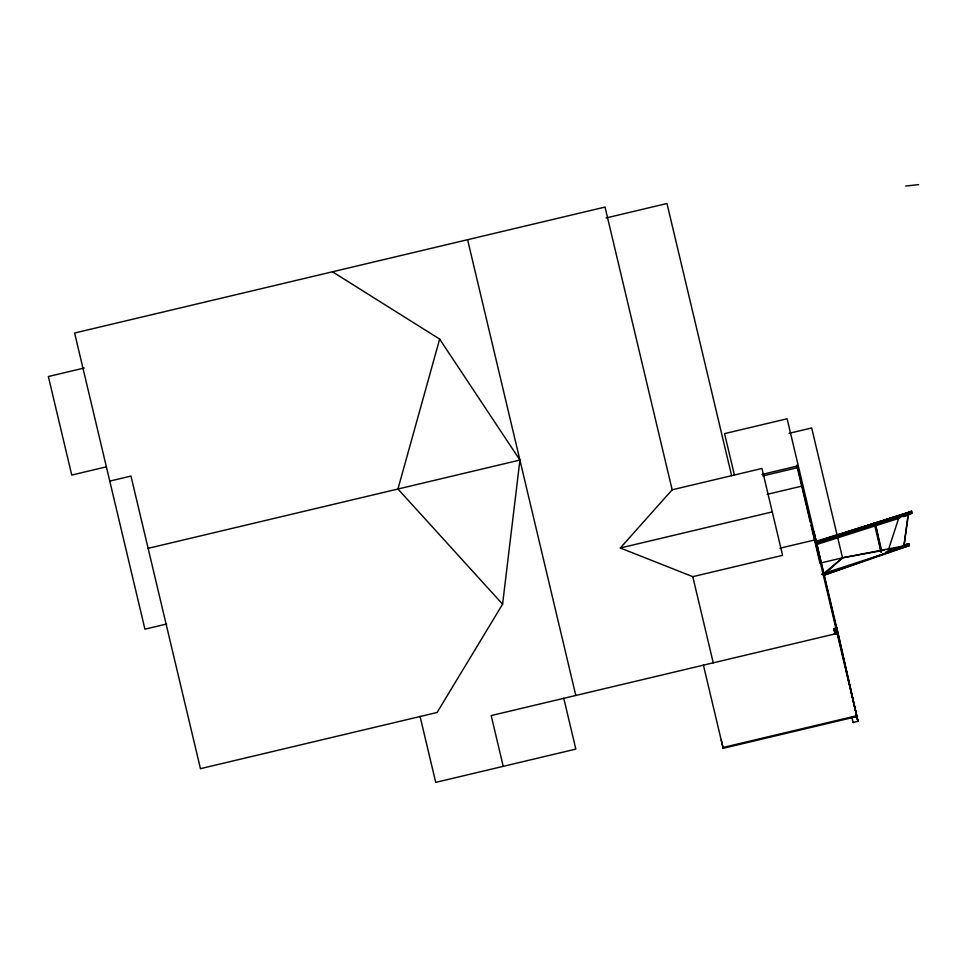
<?xml version="1.0" encoding="UTF-8"?>
<svg xmlns="http://www.w3.org/2000/svg" width="967" height="967" viewBox="0 0 967 967"><rect width="100%" height="100%" fill="white"/><g stroke="black" fill="none" stroke-linecap="round" stroke-linejoin="round"><path stroke-width="1.45" d="M909.113 544.107L909.089 545.678L824.235 575.087L821.563 574.205L826.688 572.44L823.836 573.419L842.511 557.814L903.964 545.884L909.089 545.678L908.061 544.469L909.113 544.107L885.687 552.157M109.779 481.095L130.956 476.066L200.447 768.668L437.108 712.474L502.598 604.182L519.92 460.05L439.647 339.079L332.467 271.787M897.328 547.999L903.964 545.884L908.521 513.707M903.927 546.162L908.158 513.924M905.813 545.243L905.728 545.944L903.964 545.884M439.647 339.079L397.945 489.012L502.598 604.182M888.48 549.558L898.923 517.563L907.892 514.698M818.372 542.608L816.958 544.433L899.757 518.082M620.306 547.999L672.162 489.798L761.96 468.475L782.581 555.348L692.783 576.67L620.306 547.999L772.27 511.906M902.344 514.649L911.651 511.277L912.219 513.332L905.402 516.16M902.138 514.722L911.651 511.277L815.544 542.064L902.646 514.384L816.208 541.302M824.235 575.087L909.488 544.711L908.061 544.469M903.142 545.666L908.629 543.744L905.644 544.518M816.656 543.152L911.518 512.74L903.662 515.725L904.036 516.729L902.175 515.737M606.079 217.962L666.976 203.505L731.62 475.704M84.214 368.016L48.35 376.526L71.751 475.063L106.177 466.88M148.12 548.337L519.92 460.05M789.157 433.313L811.676 427.958L842.511 557.814L826.169 572.621L909.089 545.678L886.896 549.727M761.923 474.459L798.283 465.816M762.758 475.945L797.763 467.629L836.08 628.961M166.675 624.005L144.929 629.166L74.616 333.023L605.028 207.071L672.162 489.798M767.133 494.355L802.139 486.05M779.922 548.216L814.927 539.912M836.781 628.03L833.856 628.731L834.992 633.53L837.918 632.829M836.733 627.68L834.038 628.828L834.992 633.53M722.965 747.503L856.629 715.761M703.42 665.163L723.159 748.301L856.871 716.547L851.782 716.91L853.099 722.47M852.967 722.506L857.959 721.322L838.026 633.192L787.114 418.771L724.573 433.627L734.388 474.942M883.935 550.259L842.511 557.814L819.992 563.157L810.999 525.262M905.728 186.039L918.65 184.624M876.066 526.991L881.553 550.09M874.869 526L881.082 552.169M836.769 631.874L857.959 721.322L836.83 628.163M796.735 465.2L804.653 498.549M804.967 499.866L810.31 522.349M835.222 633.856L834.038 628.828L838.135 633.059L833.929 634.267L838.026 633.192L491.176 715.568L503.227 766.347M692.783 576.67L713.247 662.842M467.593 239.707L575.812 695.466M563.773 698.271L575.836 749.099L435.73 782.376L420.053 716.39M813.96 531.85L857.959 721.322M721.297 740.057L723.159 748.301M875.643 524.851L881.13 552.181"/></g></svg>
